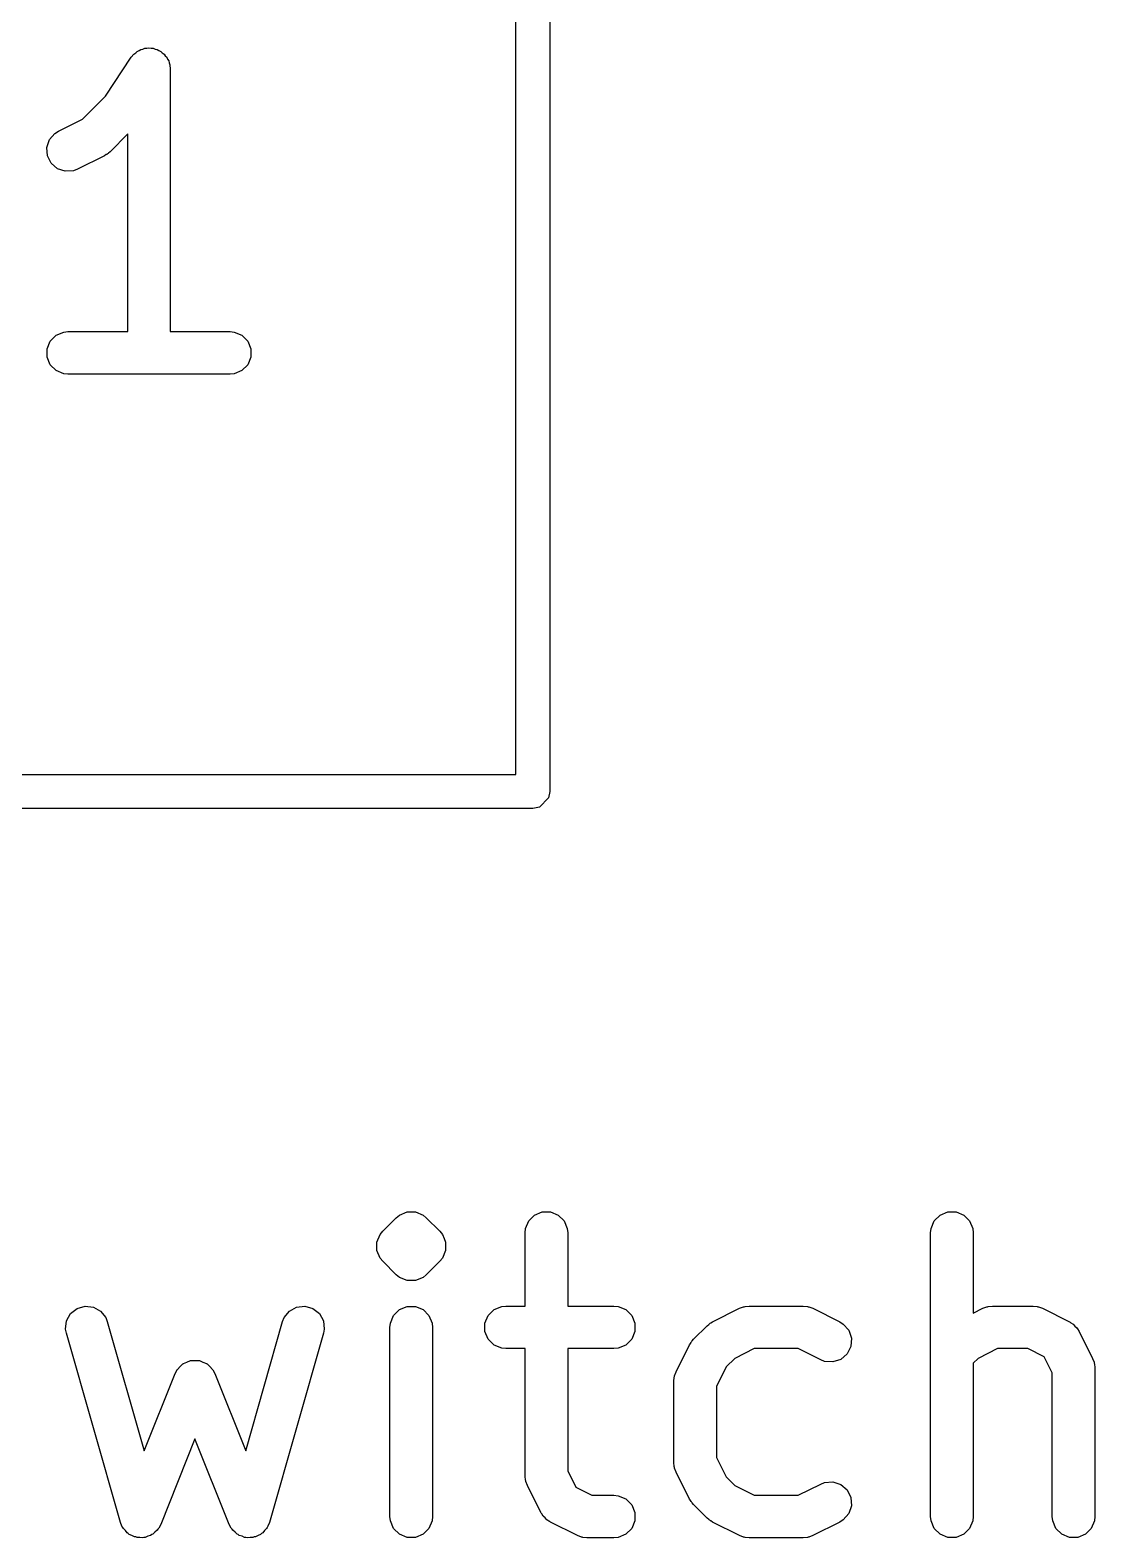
# Model space of a CAD drawing. Header units: millimetres. Extents: x 129 to 276, y -185 to -58.
# Drawn here: x 272.23 to 275.98, y -147.68 to -142.37 of the extents above; entities that cross this region are included whole.
import ezdxf

# ---------------------------------------------------------------- set-up
doc = ezdxf.new("R2010")
doc.units = ezdxf.units.MM
doc.layers.add('F.Fab', color=9, linetype='CONTINUOUS', true_color=0xafafaf)

msp = doc.modelspace()

# ---------------------------------------------------------------- linework, layer by layer
at = {"layer": 'F.Fab', "linetype": 'CONTINUOUS'}
for p, q in [((274.06, -133.45), (274.06, -145.05)), ((273.94, -144.99), (273.94, -133.51)), ((272.494095, -142.599896), (272.585215, -142.463216)), ((272.585215, -142.463216), (272.585249, -142.463173)), ((272.585249, -142.463173), (272.585259, -142.463151)), ((272.585259, -142.463151), (272.58531, -142.463099)), ((272.58531, -142.463099), (272.594531, -142.451841)), ((272.594531, -142.451841), (272.6007, -142.447709)), ((272.6007, -142.447709), (272.605951, -142.442459)), ((272.605951, -142.442459), (272.61274, -142.439646)), ((272.61274, -142.439646), (272.618846, -142.435558)), ((272.618846, -142.435558), (272.626126, -142.434101)), ((272.626126, -142.434101), (272.632987, -142.43126)), ((272.632987, -142.43126), (272.640335, -142.43126)), ((272.640335, -142.43126), (272.64754, -142.429819)), ((272.64754, -142.429819), (272.654824, -142.43126)), ((272.654824, -142.43126), (272.662251, -142.43126)), ((272.662251, -142.43126), (272.669039, -142.434072)), ((272.669039, -142.434072), (272.676248, -142.435498)), ((272.676248, -142.435498), (272.682427, -142.439617)), ((272.682427, -142.439617), (272.689287, -142.442459)), ((272.689287, -142.442459), (272.69448, -142.447652)), ((272.69448, -142.447652), (272.700597, -142.45173)), ((272.700597, -142.45173), (272.70473, -142.457902)), ((272.70473, -142.457902), (272.709979, -142.463151)), ((272.709979, -142.463151), (272.71279, -142.469938)), ((272.71279, -142.469938), (272.71688, -142.476045)), ((272.71688, -142.476045), (272.718336, -142.483326)), ((272.718336, -142.483326), (272.721178, -142.490187)), ((272.721178, -142.490187), (272.722603, -142.504663)), ((272.722603, -142.504663), (272.722619, -142.50474)), ((272.722619, -142.50474), (272.722613, -142.504766)), ((272.722613, -142.504766), (272.722619, -142.504819)), ((272.722619, -142.504819), (272.722619, -143.429819)), ((272.412716, -142.681275), (272.494095, -142.599896)), ((272.328364, -142.723451), (272.412716, -142.681275)), ((272.296748, -142.753391), (272.315921, -142.731283)), ((272.315921, -142.731283), (272.328364, -142.723451)), ((272.572619, -142.733504), (272.510176, -142.795947)), ((272.572619, -143.429819), (272.572619, -142.733504)), ((272.287494, -142.781152), (272.296748, -142.753391)), ((272.289568, -142.810342), (272.287494, -142.781152)), ((272.302655, -142.836517), (272.289568, -142.810342)), ((272.324763, -142.85569), (272.302655, -142.836517)), ((272.490684, -142.809996), (272.395446, -142.857615)), ((272.496983, -142.806031), (272.490684, -142.809996)), ((272.498811, -142.805274), (272.496983, -142.806031)), ((272.500867, -142.803585), (272.498811, -142.805274)), ((272.503127, -142.802164), (272.500867, -142.803585)), ((272.504426, -142.800665), (272.503127, -142.802164)), ((272.510176, -142.795947), (272.504426, -142.800665)), ((272.352524, -142.864944), (272.324763, -142.85569)), ((272.381714, -142.86287), (272.352524, -142.864944)), ((272.395446, -142.857615), (272.381714, -142.86287)), ((272.288346, -143.490187), (272.299545, -143.463151)), ((272.299545, -143.463151), (272.320237, -143.442459)), ((272.320237, -143.442459), (272.347273, -143.43126)), ((272.347273, -143.43126), (272.361905, -143.429819)), ((272.361905, -143.429819), (272.572619, -143.429819)), ((272.722619, -143.429819), (272.933333, -143.429819)), ((272.933333, -143.429819), (272.947965, -143.43126)), ((272.947965, -143.43126), (272.975001, -143.442459)), ((272.975001, -143.442459), (272.995693, -143.463151)), ((272.995693, -143.463151), (273.006892, -143.490187)), ((272.288346, -143.519451), (272.288346, -143.490187)), ((272.299545, -143.546487), (272.288346, -143.519451)), ((273.006892, -143.519451), (272.995693, -143.546487)), ((273.006892, -143.490187), (273.006892, -143.519451)), ((272.320237, -143.567179), (272.299545, -143.546487)), ((272.347273, -143.578378), (272.320237, -143.567179)), ((272.361905, -143.579819), (272.347273, -143.578378)), ((272.933333, -143.579819), (272.361905, -143.579819)), ((272.947965, -143.578378), (272.933333, -143.579819)), ((272.975001, -143.567179), (272.947965, -143.578378)), ((272.995693, -143.546487), (272.975001, -143.567179)), ((262.06, -144.99), (273.94, -144.99)), ((274.055433, -145.072961), (274.022961, -145.105433)), ((274.06, -145.05), (274.055433, -145.072961)), ((274, -145.11), (262, -145.11)), ((274.022961, -145.105433), (274, -145.11)), ((273.470778, -146.599405), (273.518397, -146.551786)), ((273.518397, -146.551786), (273.529762, -146.542459)), ((273.529762, -146.542459), (273.556798, -146.53126)), ((273.556798, -146.53126), (273.586061, -146.53126)), ((273.586061, -146.53126), (273.586062, -146.53126)), ((273.586062, -146.53126), (273.613098, -146.542459)), ((273.613098, -146.542459), (273.624463, -146.551786)), ((273.624463, -146.551786), (273.672082, -146.599405)), ((273.974061, -146.590187), (273.98526, -146.563151)), ((273.98526, -146.563151), (274.005952, -146.542459)), ((274.005952, -146.542459), (274.032988, -146.53126)), ((274.032988, -146.53126), (274.062252, -146.53126)), ((274.062252, -146.53126), (274.089288, -146.542459)), ((274.089288, -146.542459), (274.10998, -146.563151)), ((274.10998, -146.563151), (274.121179, -146.590187)), ((275.402633, -146.590187), (275.413832, -146.563151)), ((275.413832, -146.563151), (275.434524, -146.542459)), ((275.434524, -146.542459), (275.46156, -146.53126)), ((275.46156, -146.53126), (275.490824, -146.53126)), ((275.490824, -146.53126), (275.51786, -146.542459)), ((275.51786, -146.542459), (275.538552, -146.563151)), ((275.538552, -146.563151), (275.549751, -146.590187)), ((273.450252, -146.637807), (273.461451, -146.61077)), ((273.461451, -146.61077), (273.470778, -146.599405)), ((273.672082, -146.599405), (273.681409, -146.61077)), ((273.681409, -146.61077), (273.68715, -146.624629)), ((273.97262, -146.604819), (273.974061, -146.590187)), ((273.97262, -146.863152), (273.97262, -146.604819)), ((274.121179, -146.590187), (274.12262, -146.604819)), ((274.12262, -146.604819), (274.12262, -146.863152)), ((275.401192, -146.604819), (275.402633, -146.590187)), ((275.401192, -147.604819), (275.401192, -146.604819)), ((275.549751, -146.590187), (275.551192, -146.604819)), ((275.551192, -146.604819), (275.551192, -146.888228)), ((273.450252, -146.667069), (273.450252, -146.637807)), ((273.461451, -146.694106), (273.450252, -146.667069)), ((273.692608, -146.66707), (273.681409, -146.694106)), ((273.68715, -146.624629), (273.692608, -146.637807)), ((273.692608, -146.637807), (273.692608, -146.66707)), ((273.470778, -146.705471), (273.461451, -146.694106)), ((273.518397, -146.75309), (273.470778, -146.705471)), ((273.672082, -146.705471), (273.624463, -146.75309)), ((273.681409, -146.694106), (273.672082, -146.705471)), ((273.529762, -146.762417), (273.518397, -146.75309)), ((273.556798, -146.773616), (273.529762, -146.762417)), ((273.556799, -146.773616), (273.556798, -146.773616)), ((273.586061, -146.773616), (273.556799, -146.773616)), ((273.586062, -146.773616), (273.586061, -146.773616)), ((273.613098, -146.762417), (273.586062, -146.773616)), ((273.624463, -146.75309), (273.613098, -146.762417)), ((272.371377, -146.889638), (272.394296, -146.871443)), ((272.394296, -146.871443), (272.422434, -146.863404)), ((272.422434, -146.863404), (272.451506, -146.866744)), ((272.451506, -146.866744), (272.477087, -146.880956)), ((272.477087, -146.880956), (272.495282, -146.903875)), ((273.123768, -146.903875), (273.141963, -146.880956)), ((273.141963, -146.880956), (273.167544, -146.866744)), ((273.167544, -146.866744), (273.196616, -146.863404)), ((273.196616, -146.863404), (273.224754, -146.871443)), ((273.224754, -146.871443), (273.247673, -146.889638)), ((273.50907, -146.896484), (273.529762, -146.875792)), ((273.529762, -146.875792), (273.556798, -146.864593)), ((273.556798, -146.864593), (273.586062, -146.864593)), ((273.586062, -146.864593), (273.613098, -146.875792)), ((273.613098, -146.875792), (273.63379, -146.896484)), ((273.842403, -146.896484), (273.863095, -146.875792)), ((273.863095, -146.875792), (273.890131, -146.864593)), ((273.890131, -146.864593), (273.904763, -146.863152)), ((273.904763, -146.863152), (273.97262, -146.863152)), ((274.12262, -146.863152), (274.285715, -146.863152)), ((274.285715, -146.863152), (274.300347, -146.864593)), ((274.300347, -146.864593), (274.327383, -146.875792)), ((274.327383, -146.875792), (274.348075, -146.896484)), ((274.633127, -146.918689), (274.728365, -146.87107)), ((274.728365, -146.87107), (274.742096, -146.865815)), ((274.742096, -146.865815), (274.744785, -146.865623)), ((274.744785, -146.865623), (274.747274, -146.864593)), ((274.747274, -146.864593), (274.761906, -146.863152)), ((274.761906, -146.863152), (274.952382, -146.863152)), ((274.952382, -146.863152), (274.967014, -146.864593)), ((274.967014, -146.864593), (274.969503, -146.865624)), ((274.969503, -146.865624), (274.972191, -146.865815)), ((274.972191, -146.865815), (274.985923, -146.87107)), ((274.985923, -146.87107), (275.081161, -146.918689)), ((275.551192, -146.888228), (275.585508, -146.87107)), ((275.585508, -146.87107), (275.599239, -146.865815)), ((275.599239, -146.865815), (275.601928, -146.865623)), ((275.601928, -146.865623), (275.604417, -146.864593)), ((275.604417, -146.864593), (275.619049, -146.863152)), ((275.619049, -146.863152), (275.761906, -146.863152)), ((275.761906, -146.863152), (275.776538, -146.864593)), ((275.776538, -146.864593), (275.779027, -146.865624)), ((275.779027, -146.865624), (275.781715, -146.865815)), ((275.781715, -146.865815), (275.795447, -146.87107)), ((275.795447, -146.87107), (275.890685, -146.918689)), ((272.353825, -146.944291), (272.357165, -146.915219)), ((272.357165, -146.915219), (272.371377, -146.889638)), ((272.495282, -146.903875), (272.500687, -146.917548)), ((272.500687, -146.917548), (272.630892, -147.373266)), ((272.988157, -147.373266), (273.118363, -146.917548)), ((273.118363, -146.917548), (273.123768, -146.903875)), ((273.247673, -146.889638), (273.261885, -146.915219)), ((273.261885, -146.915219), (273.265225, -146.944291)), ((273.49643, -146.938152), (273.497871, -146.92352)), ((273.497871, -146.92352), (273.50907, -146.896484)), ((273.63379, -146.896484), (273.644989, -146.92352)), ((273.644989, -146.92352), (273.64643, -146.938152)), ((273.831204, -146.92352), (273.842403, -146.896484)), ((273.831204, -146.952784), (273.831204, -146.92352)), ((274.348075, -146.896484), (274.359274, -146.92352)), ((274.359274, -146.92352), (274.359274, -146.952784)), ((274.566016, -146.980357), (274.613635, -146.932738)), ((274.613635, -146.932738), (274.619384, -146.928019)), ((274.619384, -146.928019), (274.620684, -146.926521)), ((274.620684, -146.926521), (274.622943, -146.925099)), ((274.622943, -146.925099), (274.625, -146.923411)), ((274.625, -146.923411), (274.626827, -146.922653)), ((274.626827, -146.922653), (274.633127, -146.918689)), ((275.081161, -146.918689), (275.093604, -146.926521)), ((275.093604, -146.926521), (275.112777, -146.948629)), ((275.890685, -146.918689), (275.893132, -146.920229)), ((275.893132, -146.920229), (275.894286, -146.920614)), ((275.894286, -146.920614), (275.895722, -146.921859)), ((275.895722, -146.921859), (275.903128, -146.926521)), ((275.903128, -146.926521), (275.909289, -146.933625)), ((275.909289, -146.933625), (275.916394, -146.939787)), ((272.356459, -146.958756), (272.353825, -146.944291)), ((272.546935, -147.625423), (272.356459, -146.958756)), ((273.262591, -146.958756), (273.072115, -147.625423)), ((273.265225, -146.944291), (273.262591, -146.958756)), ((273.49643, -147.604819), (273.49643, -146.938152)), ((273.64643, -146.938152), (273.64643, -147.604819)), ((273.842403, -146.97982), (273.831204, -146.952784)), ((273.863095, -147.000512), (273.842403, -146.97982)), ((274.348075, -146.97982), (274.327383, -147.000512)), ((274.359274, -146.952784), (274.348075, -146.97982)), ((274.558377, -146.989665), (274.559799, -146.987406)), ((274.559799, -146.987406), (274.561297, -146.986106)), ((274.561297, -146.986106), (274.566016, -146.980357)), ((275.112777, -146.948629), (275.122031, -146.97639)), ((275.122031, -146.97639), (275.119957, -147.00558)), ((275.916394, -146.939787), (275.921055, -146.947192)), ((275.921055, -146.947192), (275.922301, -146.948629)), ((275.922301, -146.948629), (275.922685, -146.949782)), ((275.922685, -146.949782), (275.924226, -146.95223)), ((275.924226, -146.95223), (275.971845, -147.047468)), ((273.890131, -147.011711), (273.863095, -147.000512)), ((273.904763, -147.013152), (273.890131, -147.011711)), ((273.97262, -147.013152), (273.904763, -147.013152)), ((273.97262, -147.461961), (273.97262, -147.013152)), ((274.285715, -147.013152), (274.12262, -147.013152)), ((274.12262, -147.013152), (274.12262, -147.444256)), ((274.300347, -147.011711), (274.285715, -147.013152)), ((274.327383, -147.000512), (274.300347, -147.011711)), ((274.504348, -147.095087), (274.551967, -146.999849)), ((274.551967, -146.999849), (274.555931, -146.993549)), ((274.555931, -146.993549), (274.556689, -146.991722)), ((274.556689, -146.991722), (274.558377, -146.989665)), ((274.779611, -147.013152), (274.711095, -147.04741)), ((274.934677, -147.013152), (274.779611, -147.013152)), ((275.014079, -147.052853), (274.934677, -147.013152)), ((275.106869, -147.031755), (275.084762, -147.050928)), ((275.119957, -147.00558), (275.106869, -147.031755)), ((275.636754, -147.013152), (275.568238, -147.04741)), ((275.744201, -147.013152), (275.636754, -147.013152)), ((275.801242, -147.041672), (275.744201, -147.013152)), ((272.739889, -147.100774), (272.746661, -147.087724)), ((272.746661, -147.087724), (272.74731, -147.087058)), ((272.74731, -147.087058), (272.747677, -147.086203)), ((272.747677, -147.086203), (272.757527, -147.076589)), ((272.757527, -147.076589), (272.7671, -147.066781)), ((272.7671, -147.066781), (272.767952, -147.066415)), ((272.767952, -147.066415), (272.76862, -147.065764)), ((272.76862, -147.065764), (272.781395, -147.060654)), ((272.781395, -147.060654), (272.793997, -147.055253)), ((272.793997, -147.055253), (272.794926, -147.055241)), ((272.794926, -147.055241), (272.795791, -147.054896)), ((272.795791, -147.054896), (272.809525, -147.055063)), ((272.809525, -147.055063), (272.823259, -147.054896)), ((272.823259, -147.054896), (272.824123, -147.055241)), ((272.824123, -147.055241), (272.825053, -147.055253)), ((272.825053, -147.055253), (272.837697, -147.060671)), ((272.837697, -147.060671), (272.850429, -147.065765)), ((272.850429, -147.065765), (272.851092, -147.066412)), ((272.851092, -147.066412), (272.85195, -147.06678)), ((272.85195, -147.06678), (272.861562, -147.076629)), ((272.861562, -147.076629), (272.871373, -147.086203)), ((272.871373, -147.086203), (272.871738, -147.087056)), ((272.871738, -147.087056), (272.872389, -147.087723)), ((272.872389, -147.087723), (272.879161, -147.100774)), ((274.680688, -147.077817), (274.64643, -147.146333)), ((274.711095, -147.04741), (274.680688, -147.077817)), ((275.02781, -147.058108), (275.014079, -147.052853)), ((275.057, -147.060182), (275.02781, -147.058108)), ((275.084762, -147.050928), (275.057, -147.060182)), ((275.568238, -147.04741), (275.551192, -147.064456)), ((275.551192, -147.064456), (275.551192, -147.604819)), ((275.829763, -147.098714), (275.801242, -147.041672)), ((275.971845, -147.047468), (275.9771, -147.061199)), ((275.9771, -147.061199), (275.977291, -147.063888)), ((275.977291, -147.063888), (275.978322, -147.066377)), ((275.978322, -147.066377), (275.979763, -147.081009)), ((275.979763, -147.081009), (275.979763, -147.604819)), ((272.630892, -147.373266), (272.739889, -147.100774)), ((272.879161, -147.100774), (272.988157, -147.373266)), ((274.49643, -147.128628), (274.497871, -147.113996)), ((274.49643, -147.414342), (274.49643, -147.128628)), ((274.497871, -147.113996), (274.498902, -147.111506)), ((274.498902, -147.111506), (274.499093, -147.108819)), ((274.499093, -147.108819), (274.504348, -147.095087)), ((274.64643, -147.146333), (274.64643, -147.396637)), ((275.829763, -147.604819), (275.829763, -147.098714)), ((272.809525, -147.330572), (272.688685, -147.632673)), ((272.930365, -147.632673), (272.809525, -147.330572)), ((274.64643, -147.396637), (274.680688, -147.465153)), ((273.974061, -147.476593), (273.97262, -147.461961)), ((274.12262, -147.444256), (274.15114, -147.501298)), ((274.497871, -147.428974), (274.49643, -147.414342)), ((274.498902, -147.431463), (274.497871, -147.428974)), ((274.499093, -147.434151), (274.498902, -147.431463)), ((274.504348, -147.447883), (274.499093, -147.434151)), ((274.551967, -147.543121), (274.504348, -147.447883)), ((274.680688, -147.465153), (274.711095, -147.495561)), ((273.975092, -147.479082), (273.974061, -147.476593)), ((273.975283, -147.48177), (273.975092, -147.479082)), ((273.980538, -147.495502), (273.975283, -147.48177)), ((274.028157, -147.590741), (273.980538, -147.495502)), ((274.15114, -147.501298), (274.208182, -147.529819)), ((274.711095, -147.495561), (274.779611, -147.529819)), ((274.934677, -147.529819), (275.014079, -147.490118)), ((275.014079, -147.490118), (275.02781, -147.484863)), ((275.02781, -147.484863), (275.057, -147.482789)), ((275.057, -147.482789), (275.084762, -147.492043)), ((275.084762, -147.492043), (275.106869, -147.511216)), ((275.106869, -147.511216), (275.119957, -147.537391)), ((274.208182, -147.529819), (274.285715, -147.529819)), ((274.285715, -147.529819), (274.300347, -147.53126)), ((274.300347, -147.53126), (274.327383, -147.542459)), ((274.327383, -147.542459), (274.348075, -147.563151)), ((274.348075, -147.563151), (274.359274, -147.590187)), ((274.55593, -147.549417), (274.551967, -147.543121)), ((274.556688, -147.551247), (274.55593, -147.549417)), ((274.558377, -147.553305), (274.556688, -147.551247)), ((274.559799, -147.555564), (274.558377, -147.553305)), ((274.561297, -147.556863), (274.559799, -147.555564)), ((274.566015, -147.562612), (274.561297, -147.556863)), ((274.613634, -147.610232), (274.566015, -147.562612)), ((274.779611, -147.529819), (274.934677, -147.529819)), ((275.122031, -147.566581), (275.112777, -147.594342)), ((275.119957, -147.537391), (275.122031, -147.566581)), ((272.55234, -147.639096), (272.546935, -147.625423)), ((273.072115, -147.625423), (273.06671, -147.639096)), ((273.497871, -147.619451), (273.49643, -147.604819)), ((273.50907, -147.646487), (273.497871, -147.619451)), ((273.644989, -147.619451), (273.63379, -147.646487)), ((273.64643, -147.604819), (273.644989, -147.619451)), ((274.029697, -147.593187), (274.028157, -147.590741)), ((274.030082, -147.594342), (274.029697, -147.593187)), ((274.031328, -147.595779), (274.030082, -147.594342)), ((274.035989, -147.603183), (274.031328, -147.595779)), ((274.043091, -147.609342), (274.035989, -147.603183)), ((274.049255, -147.61645), (274.043091, -147.609342)), ((274.05666, -147.621111), (274.049255, -147.61645)), ((274.058097, -147.622357), (274.05666, -147.621111)), ((274.05925, -147.622741), (274.058097, -147.622357)), ((274.061698, -147.624282), (274.05925, -147.622741)), ((274.156936, -147.671901), (274.061698, -147.624282)), ((274.359274, -147.619451), (274.348075, -147.646487)), ((274.359274, -147.590187), (274.359274, -147.619451)), ((274.619383, -147.61495), (274.613634, -147.610232)), ((274.620684, -147.61645), (274.619383, -147.61495)), ((274.622943, -147.617872), (274.620684, -147.61645)), ((274.625, -147.61956), (274.622943, -147.617872)), ((274.626827, -147.620317), (274.625, -147.61956)), ((274.633127, -147.624282), (274.626827, -147.620317)), ((274.728365, -147.671901), (274.633127, -147.624282)), ((275.081161, -147.624282), (274.985923, -147.671901)), ((275.093604, -147.61645), (275.081161, -147.624282)), ((275.112777, -147.594342), (275.093604, -147.61645)), ((275.402633, -147.619451), (275.401192, -147.604819)), ((275.413832, -147.646487), (275.402633, -147.619451)), ((275.549751, -147.619451), (275.538552, -147.646487)), ((275.551192, -147.604819), (275.549751, -147.619451)), ((275.831204, -147.619451), (275.829763, -147.604819)), ((275.842403, -147.646487), (275.831204, -147.619451)), ((275.978322, -147.619451), (275.967123, -147.646487)), ((275.979763, -147.604819), (275.978322, -147.619451)), ((272.555315, -147.642843), (272.55234, -147.639096)), ((272.557201, -147.647244), (272.555315, -147.642843)), ((272.564338, -147.654209), (272.557201, -147.647244)), ((272.570535, -147.662015), (272.564338, -147.654209)), ((272.574716, -147.664338), (272.570535, -147.662015)), ((272.578144, -147.667683), (272.574716, -147.664338)), ((272.587403, -147.671386), (272.578144, -147.667683)), ((272.596116, -147.676227), (272.587403, -147.671386)), ((272.60087, -147.676773), (272.596116, -147.676227)), ((272.605315, -147.678551), (272.60087, -147.676773)), ((272.615285, -147.678429), (272.605315, -147.678551)), ((272.625188, -147.679567), (272.615285, -147.678429)), ((272.629789, -147.678252), (272.625188, -147.679567)), ((272.634577, -147.678194), (272.629789, -147.678252)), ((272.643742, -147.674265), (272.634577, -147.678194)), ((272.653326, -147.671528), (272.643742, -147.674265)), ((272.657073, -147.668552), (272.653326, -147.671528)), ((272.661474, -147.666667), (272.657073, -147.668552)), ((272.668439, -147.659529), (272.661474, -147.666667)), ((272.676245, -147.653333), (272.668439, -147.659529)), ((272.678568, -147.649151), (272.676245, -147.653333)), ((272.681913, -147.645724), (272.678568, -147.649151)), ((272.688685, -147.632673), (272.681913, -147.645724)), ((272.937137, -147.645723), (272.930365, -147.632673)), ((272.94048, -147.649148), (272.937137, -147.645723)), ((272.942805, -147.653333), (272.94048, -147.649148)), ((272.950614, -147.659532), (272.942805, -147.653333)), ((272.957576, -147.666666), (272.950614, -147.659532)), ((272.961974, -147.668551), (272.957576, -147.666666)), ((272.965724, -147.671528), (272.961974, -147.668551)), ((272.975309, -147.674266), (272.965724, -147.671528)), ((272.984473, -147.678194), (272.975309, -147.674266)), ((272.98926, -147.678252), (272.984473, -147.678194)), ((272.993862, -147.679567), (272.98926, -147.678252)), ((273.003764, -147.678429), (272.993862, -147.679567)), ((273.013735, -147.678551), (273.003764, -147.678429)), ((273.018178, -147.676773), (273.013735, -147.678551)), ((273.022934, -147.676227), (273.018178, -147.676773)), ((273.031652, -147.671383), (273.022934, -147.676227)), ((273.040905, -147.667682), (273.031652, -147.671383)), ((273.044329, -147.66434), (273.040905, -147.667682)), ((273.048515, -147.662015), (273.044329, -147.66434)), ((273.054713, -147.654206), (273.048515, -147.662015)), ((273.061849, -147.647244), (273.054713, -147.654206)), ((273.063734, -147.642843), (273.061849, -147.647244)), ((273.06671, -147.639096), (273.063734, -147.642843)), ((273.529762, -147.667179), (273.50907, -147.646487)), ((273.556798, -147.678378), (273.529762, -147.667179)), ((273.586062, -147.678378), (273.556798, -147.678378)), ((273.613098, -147.667179), (273.586062, -147.678378)), ((273.63379, -147.646487), (273.613098, -147.667179)), ((274.170667, -147.677156), (274.156936, -147.671901)), ((274.173356, -147.677347), (274.170667, -147.677156)), ((274.175845, -147.678378), (274.173356, -147.677347)), ((274.190477, -147.679819), (274.175845, -147.678378)), ((274.300347, -147.678378), (274.285715, -147.679819)), ((274.327383, -147.667179), (274.300347, -147.678378)), ((274.348075, -147.646487), (274.327383, -147.667179)), ((274.742096, -147.677156), (274.728365, -147.671901)), ((274.744785, -147.677347), (274.742096, -147.677156)), ((274.747274, -147.678378), (274.744785, -147.677347)), ((274.761906, -147.679819), (274.747274, -147.678378)), ((274.967014, -147.678378), (274.952382, -147.679819)), ((274.969503, -147.677346), (274.967014, -147.678378)), ((274.972191, -147.677156), (274.969503, -147.677346)), ((274.985923, -147.671901), (274.972191, -147.677156)), ((275.434524, -147.667179), (275.413832, -147.646487)), ((275.46156, -147.678378), (275.434524, -147.667179)), ((275.490824, -147.678378), (275.46156, -147.678378)), ((275.51786, -147.667179), (275.490824, -147.678378)), ((275.538552, -147.646487), (275.51786, -147.667179)), ((275.863095, -147.667179), (275.842403, -147.646487)), ((275.890131, -147.678378), (275.863095, -147.667179)), ((275.919395, -147.678378), (275.890131, -147.678378)), ((275.946431, -147.667179), (275.919395, -147.678378)), ((275.967123, -147.646487), (275.946431, -147.667179)), ((274.285715, -147.679819), (274.190477, -147.679819)), ((274.952382, -147.679819), (274.761906, -147.679819))]:
    msp.add_line(p, q, dxfattribs=at)

doc.saveas('drawing.dxf')
